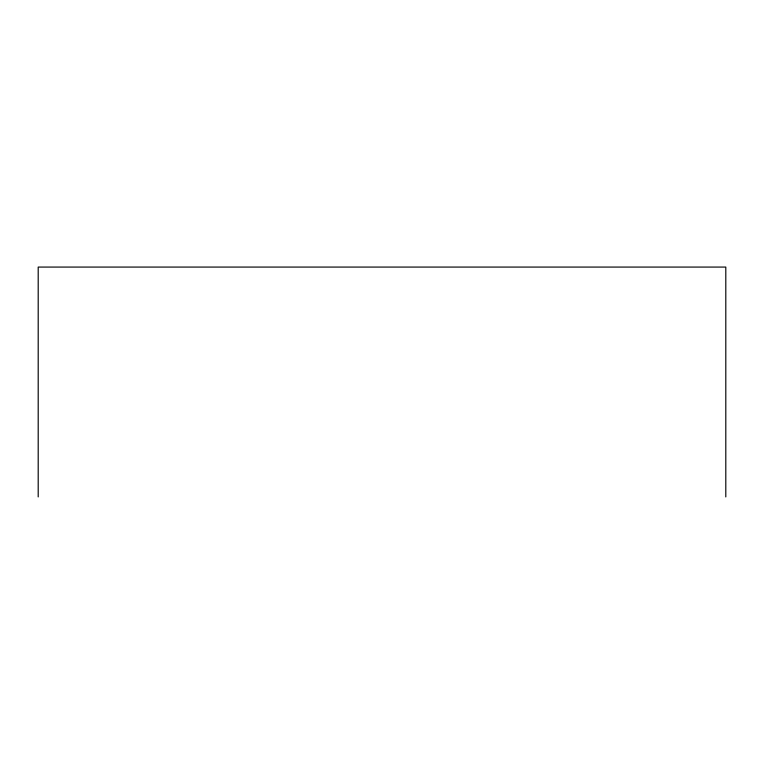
<?xml version="1.0" encoding="UTF-8"?>
<svg xmlns="http://www.w3.org/2000/svg" width="764" height="764" viewBox="0 0 764 764"><rect width="100%" height="100%" fill="white"/><g stroke="black" fill="none" stroke-linecap="round" stroke-linejoin="round"><path stroke-width="1.15" d="M725.8 496.925L725.8 267.075L38.2 267.075L38.2 496.925"/></g></svg>
